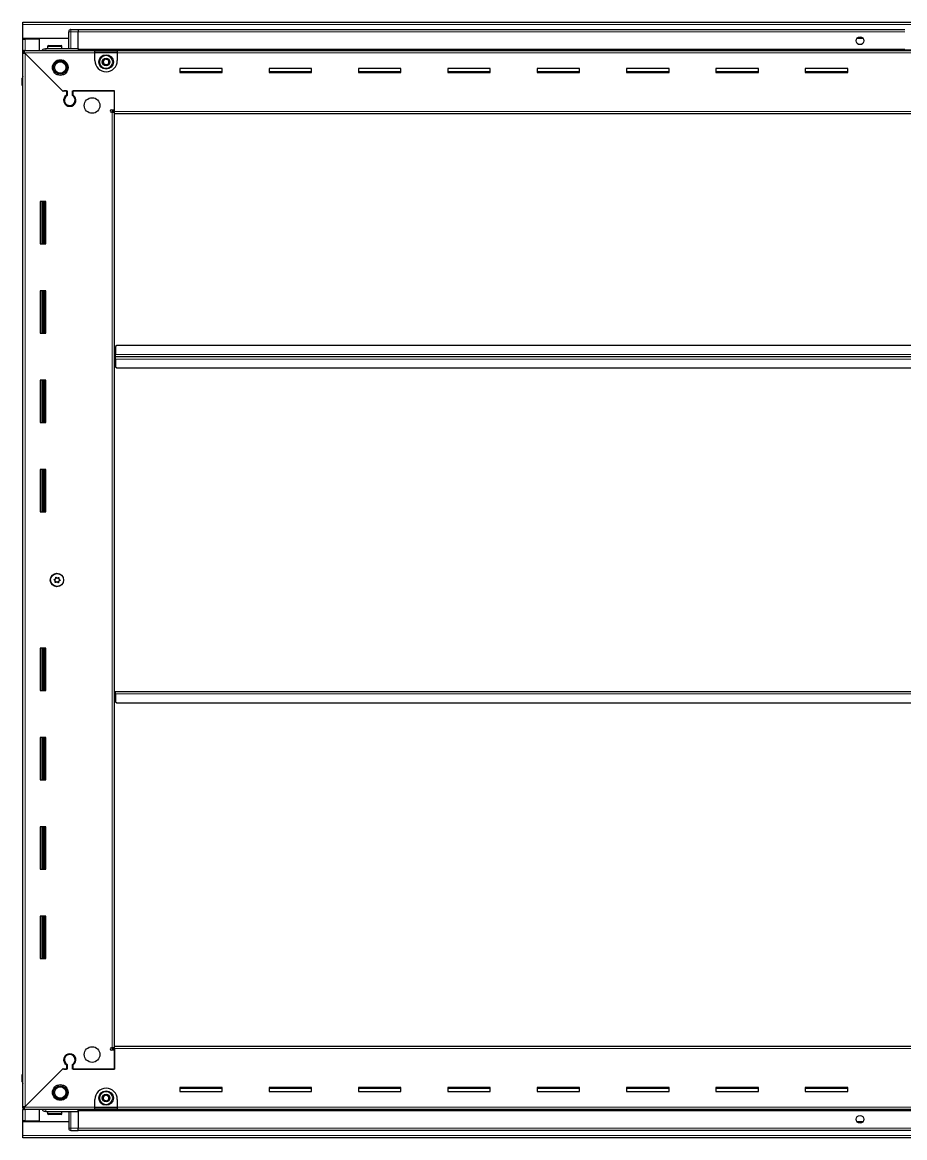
# Model space of a CAD drawing. Header units: millimetres. Extents: x 1132 to 7014, y -1294 to 2169.
# Drawn here: x 5339 to 6129, y 948 to 1947 of the extents above; entities that cross this region are included whole.
import ezdxf

# ---------------------------------------------------------------- set-up
doc = ezdxf.new("R2010")
doc.units = ezdxf.units.MM

msp = doc.modelspace()

# ---------------------------------------------------------------- linework, layer by layer
at = {"color": 7, "linetype": 'Continuous', "lineweight": 25}
for p, q in [((5339.14, 1946.6), (6938.14, 1946.6)), ((5339.14, 1944.5), (5339.14, 1946.6)), ((5339.14, 1932.1), (5339.14, 1944.5)), ((5380.14, 1923.1), (5380.14, 1938.1)), ((5380.81, 1939.6), (5380.81, 1939.6)), ((5382.14, 1940.1), (5388.64, 1940.1)), ((5382.14, 1940.1), (5388.64, 1940.1)), ((5388.64, 1940.1), (5388.64, 1940.1)), ((5388.64, 1940.1), (5388.64, 1940.1)), ((5388.64, 1940.1), (5388.64, 1938.1)), ((6128.64, 1939.95), (5388.64, 1939.95)), ((5388.64, 1923.1), (5388.64, 1938.1)), ((5380.14, 1932.1), (5339.14, 1932.1)), ((5339.14, 1931.6), (5339.14, 1932.1)), ((5339.14, 1931.6), (5341.24, 1931.6)), ((5339.14, 1921.35), (5339.14, 1931.6)), ((5340.64, 1931.6), (5340.64, 1932.1)), ((5354.14, 1931.6), (5341.24, 1931.6)), ((5354.14, 1921.35), (5354.14, 1931.6)), ((6091.51, 1932.1), (6085.76, 1932.1)), ((5339.14, 1919.85), (5339.14, 1921.35)), ((5339.14, 1921.35), (5340.14, 1921.35)), ((5339.14, 1919.35), (5339.14, 1919.85)), ((5339.14, 1919.85), (5340.14, 1919.85)), ((5339.14, 974.85), (5339.14, 1919.35)), ((5340.64, 1919.35), (5339.14, 1919.35)), ((5340.14, 1919.85), (5340.14, 1921.35)), ((5340.14, 1921.35), (5403.64, 1921.35)), ((5340.74, 1919.25), (5374.64, 1885.35)), ((5375.34, 1884.65), (5341.24, 1918.75)), ((5359.64, 1923.1), (5388.64, 1923.1)), ((5361.14, 1925), (5361.14, 1923.1)), ((5361.94, 1925.8), (5373.34, 1925.8)), ((5374.14, 1923.1), (5374.14, 1925)), ((5388.64, 1923.1), (5388.64, 1922.6)), ((5388.64, 1921.95), (6888.64, 1921.95)), ((5403.64, 1919.25), (5403.64, 1921.35)), ((5403.64, 1921.35), (5423.64, 1921.35)), ((5403.64, 1919.85), (5423.64, 1919.85)), ((5403.64, 1912.35), (5403.64, 1919.25)), ((5423.64, 1921.35), (6853.64, 1921.35)), ((5423.64, 1921.35), (5423.64, 1919.25)), ((5423.64, 1919.25), (5423.64, 1912.35)), ((5517.64, 1905.1), (5479.64, 1905.1)), ((5479.64, 1905.1), (5479.64, 1901.6)), ((5517.64, 1902.35), (5479.64, 1902.35)), ((5479.64, 1901.6), (5517.64, 1901.6)), ((5517.64, 1901.6), (5517.64, 1905.1)), ((5597.64, 1905.1), (5559.64, 1905.1)), ((5559.64, 1905.1), (5559.64, 1901.6)), ((5597.64, 1902.35), (5559.64, 1902.35)), ((5559.64, 1901.6), (5597.64, 1901.6)), ((5597.64, 1901.6), (5597.64, 1905.1)), ((5677.64, 1905.1), (5639.64, 1905.1)), ((5639.64, 1905.1), (5639.64, 1901.6)), ((5677.64, 1902.35), (5639.64, 1902.35)), ((5639.64, 1901.6), (5677.64, 1901.6)), ((5677.64, 1901.6), (5677.64, 1905.1)), ((5757.64, 1905.1), (5719.64, 1905.1)), ((5719.64, 1905.1), (5719.64, 1901.6)), ((5757.64, 1902.35), (5719.64, 1902.35)), ((5719.64, 1901.6), (5757.64, 1901.6)), ((5757.64, 1901.6), (5757.64, 1905.1)), ((5837.64, 1905.1), (5799.64, 1905.1)), ((5799.64, 1905.1), (5799.64, 1901.6)), ((5837.64, 1902.35), (5799.64, 1902.35)), ((5799.64, 1901.6), (5837.64, 1901.6)), ((5837.64, 1901.6), (5837.64, 1905.1)), ((5917.64, 1905.1), (5879.64, 1905.1)), ((5879.64, 1905.1), (5879.64, 1901.6)), ((5917.64, 1902.35), (5879.64, 1902.35)), ((5879.64, 1901.6), (5917.64, 1901.6)), ((5917.64, 1901.6), (5917.64, 1905.1)), ((5997.64, 1905.1), (5959.64, 1905.1)), ((5959.64, 1905.1), (5959.64, 1901.6)), ((5997.64, 1902.35), (5959.64, 1902.35)), ((5959.64, 1901.6), (5997.64, 1901.6)), ((5997.64, 1901.6), (5997.64, 1905.1)), ((6077.64, 1905.1), (6039.64, 1905.1)), ((6039.64, 1905.1), (6039.64, 1901.6)), ((6077.64, 1902.35), (6039.64, 1902.35)), ((6039.64, 1901.6), (6077.64, 1901.6)), ((6077.64, 1901.6), (6077.64, 1905.1)), ((5338.64, 1896.6), (5338.64, 1890.1)), ((5338.64, 1890.1), (5338.64, 1896.6)), ((5338.64, 1890.1), (5338.64, 1890.1)), ((5339.14, 1890.1), (5338.64, 1890.1)), ((5338.79, 1890.1), (5338.79, 1004.1)), ((5374.64, 1885.35), (5378.84, 1885.35)), ((5376.04, 1885.35), (5375.34, 1884.65)), ((5378.14, 1885.35), (5376.04, 1885.35)), ((5378.14, 1885.35), (5378.14, 1881.46)), ((5378.84, 1885.35), (5378.84, 1881.07)), ((5383.44, 1885.35), (5421.14, 1885.35)), ((5383.44, 1881.07), (5383.44, 1885.35)), ((5384.14, 1881.46), (5384.14, 1885.35)), ((5421.14, 1885.35), (5384.14, 1885.35)), ((5421.14, 1866.7), (5421.14, 1885.35)), ((5421.14, 1868.1), (5421.14, 1885.35)), ((5379.14, 1872.49), (5379.14, 1871.73)), ((5418.29, 1868.1), (5421.14, 1868.1)), ((5419.04, 1866.1), (5418.29, 1866.1)), ((5419.04, 1866.1), (5421.14, 1866.1)), ((5421.14, 1867.1), (5419.14, 1867.1)), ((5419.14, 1867.1), (5419.14, 1866.1)), ((5421.14, 1864.6), (5421.14, 1866.7)), ((6856.14, 1864.6), (5421.14, 1864.6)), ((5421.14, 1029.6), (5421.14, 1864.6)), ((5359.64, 1786.1), (5354.64, 1786.1)), ((5354.64, 1786.1), (5354.64, 1748.1)), ((5356.79, 1748.1), (5356.79, 1786.1)), ((5358.58, 1748.1), (5358.58, 1786.1)), ((5358.61, 1748.1), (5358.61, 1786.1)), ((5359.64, 1748.1), (5359.64, 1786.1)), ((5354.64, 1748.1), (5359.64, 1748.1)), ((5359.64, 1706.1), (5354.64, 1706.1)), ((5354.64, 1706.1), (5354.64, 1668.1)), ((5356.79, 1668.1), (5356.79, 1706.1)), ((5358.58, 1668.1), (5358.58, 1706.1)), ((5358.61, 1668.1), (5358.61, 1706.1)), ((5359.64, 1668.1), (5359.64, 1706.1)), ((5354.64, 1668.1), (5359.64, 1668.1)), ((5422.14, 1649.95), (5421.89, 1649.95)), ((5421.89, 1649.95), (5421.89, 1647.1)), ((5423.14, 1657.1), (5422.14, 1656.1)), ((5422.14, 1656.1), (5422.14, 1649.2)), ((5422.14, 1647.1), (5422.14, 1649.2)), ((6854.14, 1657.1), (5423.14, 1657.1)), ((5421.89, 1647.1), (5421.14, 1647.1)), ((5421.89, 1647.1), (5421.89, 1644.25)), ((5421.89, 1644.25), (5422.14, 1644.25)), ((5422.14, 1645), (5422.14, 1647.1)), ((6855.14, 1647.1), (5422.14, 1647.1)), ((5422.14, 1645), (5422.14, 1638.1)), ((5422.14, 1638.1), (5423.14, 1637.1)), ((5423.14, 1637.1), (6854.14, 1637.1)), ((5359.64, 1626.1), (5354.64, 1626.1)), ((5354.64, 1626.1), (5354.64, 1588.1)), ((5356.79, 1588.1), (5356.79, 1626.1)), ((5358.58, 1588.1), (5358.58, 1626.1)), ((5358.61, 1588.1), (5358.61, 1626.1)), ((5359.64, 1588.1), (5359.64, 1626.1)), ((5354.64, 1588.1), (5359.64, 1588.1)), ((5359.64, 1546.1), (5354.64, 1546.1)), ((5354.64, 1546.1), (5354.64, 1508.1)), ((5356.79, 1508.1), (5356.79, 1546.1)), ((5358.58, 1508.1), (5358.58, 1546.1)), ((5358.61, 1508.1), (5358.61, 1546.1)), ((5359.64, 1508.1), (5359.64, 1546.1)), ((5354.64, 1508.1), (5359.64, 1508.1)), ((5359.64, 1386.1), (5354.64, 1386.1)), ((5354.64, 1386.1), (5354.64, 1348.1)), ((5356.79, 1348.1), (5356.79, 1386.1)), ((5358.58, 1348.1), (5358.58, 1386.1)), ((5358.61, 1348.1), (5358.61, 1386.1)), ((5359.64, 1348.1), (5359.64, 1386.1)), ((5354.64, 1348.1), (5359.64, 1348.1)), ((5421.14, 1347.1), (5421.89, 1347.1)), ((5421.89, 1347.1), (5421.89, 1344.25)), ((5421.89, 1344.25), (5422.14, 1344.25)), ((5422.14, 1345), (5422.14, 1347.1)), ((5422.14, 1347.1), (6855.14, 1347.1)), ((5422.14, 1345), (5422.14, 1338.1)), ((5422.14, 1338.1), (5423.14, 1337.1)), ((5423.14, 1337.1), (6854.14, 1337.1)), ((5359.64, 1306.1), (5354.64, 1306.1)), ((5354.64, 1306.1), (5354.64, 1268.1)), ((5356.79, 1268.1), (5356.79, 1306.1)), ((5358.58, 1268.1), (5358.58, 1306.1)), ((5358.61, 1268.1), (5358.61, 1306.1)), ((5359.64, 1268.1), (5359.64, 1306.1)), ((5354.64, 1268.1), (5359.64, 1268.1)), ((5359.64, 1226.1), (5354.64, 1226.1)), ((5354.64, 1226.1), (5354.64, 1188.1)), ((5356.79, 1188.1), (5356.79, 1226.1)), ((5358.58, 1188.1), (5358.58, 1226.1)), ((5358.61, 1188.1), (5358.61, 1226.1)), ((5359.64, 1188.1), (5359.64, 1226.1)), ((5354.64, 1188.1), (5359.64, 1188.1)), ((5359.64, 1146.1), (5354.64, 1146.1)), ((5354.64, 1146.1), (5354.64, 1108.1)), ((5356.79, 1108.1), (5356.79, 1146.1)), ((5358.58, 1108.1), (5358.58, 1146.1)), ((5358.61, 1108.1), (5358.61, 1146.1)), ((5359.64, 1108.1), (5359.64, 1146.1)), ((5354.64, 1108.1), (5359.64, 1108.1)), ((5421.14, 1027.5), (5421.14, 1029.6)), ((5421.14, 1029.6), (6856.14, 1029.6)), ((5379.14, 1022.48), (5379.14, 1021.72)), ((5418.29, 1028.1), (5419.04, 1028.1)), ((5421.14, 1026.1), (5418.29, 1026.1)), ((5421.14, 1028.1), (5419.04, 1028.1)), ((5419.14, 1028.1), (5419.14, 1027.1)), ((5419.14, 1027.1), (5421.14, 1027.1)), ((5421.14, 1027.5), (5421.14, 1008.85)), ((5421.14, 1008.85), (5421.14, 1026.1)), ((5341.24, 975.45), (5375.34, 1009.55)), ((5375.34, 1009.55), (5376.04, 1008.85)), ((5378.14, 1012.74), (5378.14, 1008.85)), ((5378.84, 1013.14), (5378.84, 1008.85)), ((5383.44, 1008.85), (5383.44, 1013.14)), ((5384.14, 1008.85), (5384.14, 1012.74)), ((5338.64, 1004.1), (5338.64, 1004.1)), ((5338.64, 997.6), (5338.64, 1004.1)), ((5338.64, 1004.1), (5338.64, 1004.1)), ((5338.64, 1004.1), (5338.64, 997.6)), ((5339.14, 1004.1), (5338.64, 1004.1)), ((5374.64, 1008.85), (5340.74, 974.95)), ((5378.84, 1008.85), (5374.64, 1008.85)), ((5376.04, 1008.85), (5378.14, 1008.85)), ((5421.14, 1008.85), (5383.44, 1008.85)), ((5384.14, 1008.85), (5421.14, 1008.85)), ((5339.14, 996.28), (5339.14, 996.28)), ((5517.64, 992.6), (5479.64, 992.6)), ((5479.64, 992.6), (5479.64, 989.1)), ((5479.64, 991.85), (5517.64, 991.85)), ((5479.64, 989.1), (5517.64, 989.1)), ((5517.64, 989.1), (5517.64, 992.6)), ((5597.64, 992.6), (5559.64, 992.6)), ((5559.64, 992.6), (5559.64, 989.1)), ((5559.64, 991.85), (5597.64, 991.85)), ((5559.64, 989.1), (5597.64, 989.1)), ((5597.64, 989.1), (5597.64, 992.6)), ((5677.64, 992.6), (5639.64, 992.6)), ((5639.64, 992.6), (5639.64, 989.1)), ((5639.64, 991.85), (5677.64, 991.85)), ((5639.64, 989.1), (5677.64, 989.1)), ((5677.64, 989.1), (5677.64, 992.6)), ((5757.64, 992.6), (5719.64, 992.6)), ((5719.64, 992.6), (5719.64, 989.1)), ((5719.64, 991.85), (5757.64, 991.85)), ((5719.64, 989.1), (5757.64, 989.1)), ((5757.64, 989.1), (5757.64, 992.6)), ((5837.64, 992.6), (5799.64, 992.6)), ((5799.64, 992.6), (5799.64, 989.1)), ((5799.64, 991.85), (5837.64, 991.85)), ((5799.64, 989.1), (5837.64, 989.1)), ((5837.64, 989.1), (5837.64, 992.6)), ((5917.64, 992.6), (5879.64, 992.6)), ((5879.64, 992.6), (5879.64, 989.1)), ((5879.64, 991.85), (5917.64, 991.85)), ((5879.64, 989.1), (5917.64, 989.1)), ((5917.64, 989.1), (5917.64, 992.6)), ((5997.64, 992.6), (5959.64, 992.6)), ((5959.64, 992.6), (5959.64, 989.1)), ((5959.64, 991.85), (5997.64, 991.85)), ((5959.64, 989.1), (5997.64, 989.1)), ((5997.64, 989.1), (5997.64, 992.6)), ((6077.64, 992.6), (6039.64, 992.6)), ((6039.64, 992.6), (6039.64, 989.1)), ((6039.64, 991.85), (6077.64, 991.85)), ((6039.64, 989.1), (6077.64, 989.1)), ((6077.64, 989.1), (6077.64, 992.6)), ((5403.64, 974.95), (5403.64, 981.85)), ((5423.64, 981.85), (5423.64, 974.95)), ((5339.14, 974.35), (5339.14, 974.85)), ((5340.64, 974.85), (5339.14, 974.85)), ((5339.14, 974.35), (5339.14, 972.85)), ((5340.14, 974.35), (5339.14, 974.35)), ((5339.14, 962.6), (5339.14, 972.85)), ((5340.14, 972.85), (5339.14, 972.85)), ((5340.14, 974.35), (5340.14, 972.85)), ((5403.64, 972.85), (5340.14, 972.85)), ((5354.14, 962.6), (5354.14, 972.85)), ((5359.64, 971.1), (5388.64, 971.1)), ((5361.14, 971.1), (5361.14, 969.2)), ((5374.14, 969.2), (5374.14, 971.1)), ((5380.14, 971.1), (5380.14, 956.1)), ((6888.64, 972.25), (5388.64, 972.25)), ((5388.64, 971.1), (5388.64, 971.6)), ((5388.64, 971.1), (5388.64, 956.1)), ((5403.64, 972.85), (5403.64, 974.95)), ((5423.64, 974.35), (5403.64, 974.35)), ((5423.64, 972.85), (5403.64, 972.85)), ((5423.64, 974.95), (5423.64, 972.85)), ((6853.64, 972.85), (5423.64, 972.85)), ((5341.24, 962.6), (5339.14, 962.6)), ((5339.14, 962.1), (5339.14, 962.6)), ((5339.14, 949.7), (5339.14, 962.1)), ((5339.14, 962.1), (5380.14, 962.1)), ((5340.64, 962.1), (5340.64, 962.6)), ((5341.24, 962.6), (5354.14, 962.6)), ((5365.71, 968.4), (5361.94, 968.4)), ((5373.34, 968.4), (5365.71, 968.4)), ((6085.76, 962.1), (6091.51, 962.1)), ((5339.14, 947.6), (5339.14, 949.7)), ((5380.14, 956.1), (5380.14, 956.1)), ((5382.14, 954.1), (5388.64, 954.1)), ((5382.14, 954.1), (5388.64, 954.1)), ((5388.64, 954.1), (5388.64, 956.1)), ((5388.64, 954.25), (6888.64, 954.25)), ((5388.64, 954.1), (5388.64, 954.1)), ((6938.14, 947.6), (5339.14, 947.6))]:
    msp.add_line(p, q, dxfattribs=at)
at = {"color": 8, "linetype": 'Continuous', "lineweight": 18}
for p, q in [((6938.14, 1944.5), (5339.14, 1944.5)), ((5380.14, 1938.1), (5382.14, 1938.1)), ((5382.14, 1940.1), (5382.14, 1938.1)), ((5382.14, 1938.1), (5382.14, 1923.1)), ((5388.64, 1938.1), (5382.14, 1938.1)), ((5341.24, 1931.6), (5341.24, 1932.1)), ((5341.24, 1921.35), (5341.24, 1931.6)), ((6128.64, 1937.95), (5388.64, 1937.95)), ((5403.64, 1919.25), (5340.74, 1919.25)), ((5341.24, 1918.75), (5341.24, 975.45)), ((5361.14, 1925), (5374.14, 1925)), ((6128.64, 1922.6), (5388.64, 1922.6)), ((6888.64, 1921.37), (5388.64, 1921.37)), ((5403.64, 1919.25), (5423.64, 1919.25)), ((6853.64, 1919.25), (5423.64, 1919.25)), ((5339.14, 1896.6), (5338.64, 1896.6)), ((5419.04, 1028.1), (5419.04, 1866.1)), ((5421.14, 1866.7), (6856.14, 1866.7)), ((5356.14, 1786.1), (5356.14, 1748.1)), ((5357.37, 1786.1), (5357.37, 1748.1)), ((5356.14, 1706.1), (5356.14, 1668.1)), ((5357.37, 1706.1), (5357.37, 1668.1)), ((6855.14, 1649.2), (5422.14, 1649.2)), ((5422.14, 1645), (6855.14, 1645)), ((5356.14, 1626.1), (5356.14, 1588.1)), ((5357.37, 1626.1), (5357.37, 1588.1)), ((5356.14, 1546.1), (5356.14, 1508.1)), ((5357.37, 1546.1), (5357.37, 1508.1)), ((5356.14, 1386.1), (5356.14, 1348.1)), ((5357.37, 1386.1), (5357.37, 1348.1)), ((5422.14, 1345), (6855.14, 1345)), ((5356.14, 1306.1), (5356.14, 1268.1)), ((5357.37, 1306.1), (5357.37, 1268.1)), ((5356.14, 1226.1), (5356.14, 1188.1)), ((5357.37, 1226.1), (5357.37, 1188.1)), ((5356.14, 1146.1), (5356.14, 1108.1)), ((5357.37, 1146.1), (5357.37, 1108.1)), ((6856.14, 1027.5), (5421.14, 1027.5)), ((5339.14, 997.6), (5338.64, 997.6)), ((5340.74, 974.95), (5403.64, 974.95)), ((5341.24, 962.6), (5341.24, 972.85)), ((5365.44, 969.2), (5361.14, 969.2)), ((5374.14, 969.2), (5365.44, 969.2)), ((5382.14, 956.1), (5382.14, 971.1)), ((5388.64, 972.84), (6888.64, 972.84)), ((5388.64, 971.6), (6888.64, 971.6)), ((5423.64, 974.95), (5403.64, 974.95)), ((5423.64, 974.95), (6853.64, 974.95)), ((5341.24, 962.1), (5341.24, 962.6)), ((6938.14, 949.7), (5339.14, 949.7)), ((5380.14, 956.1), (5382.14, 956.1)), ((5382.14, 954.1), (5382.14, 956.1)), ((5388.64, 956.1), (5382.14, 956.1)), ((5388.64, 956.25), (6888.64, 956.25))]:
    msp.add_line(p, q, dxfattribs=at)
at = {"color": 7, "linetype": 'Continuous', "lineweight": 25}
for centre, radius in [((6088.64, 1930.1), 3.5), ((5372.64, 1906.1), 7), ((5372.64, 1906.1), 6.03), ((5372.64, 1906.1), 5.1), ((5413.64, 1911.1), 6.5), ((5413.64, 1911.1), 3.46), ((5401.14, 1872.1), 7), ((5369.64, 1447.1), 6), ((5369.79, 1447.1), 5.79), ((5369.79, 1447.1), 1.85), ((5401.14, 1022.1), 7), ((5372.64, 988.1), 7), ((5372.64, 988.1), 6.03), ((5372.64, 988.1), 5.1), ((5413.64, 983.1), 6.5), ((5413.64, 983.1), 3.46), ((6088.64, 964.1), 3.5)]:
    msp.add_circle(centre, radius, dxfattribs=at)
at = {"color": 8, "linetype": 'Continuous', "lineweight": 18}
for centre in [(5413.64, 1911.1), (5413.64, 983.1)]:
    msp.add_circle(centre, 5.7, dxfattribs=at)
at = {"color": 7, "linetype": 'Continuous', "lineweight": 25}
for centre, radius, start, end in [((5382.14, 1938.1), 2, 90, 180), ((5382.14, 1938.1), 2, 123.94202, 131.40962), ((5382.14, 1938.1), 2, 90, 108.58003), ((5361.94, 1925), 0.8, 90, 180), ((5373.34, 1925), 0.8, 0, 90), ((5379.94, 1923.3), 0.2, 270, 0), ((5413.64, 1912.35), 10, 180, 270), ((5413.64, 1911.1), 2.5, 134.01559, 194.01559), ((5413.64, 1911.1), 2.5, 194.01559, 254.01559), ((5413.64, 1911.1), 2.5, 74.01559, 134.01559), ((5413.64, 1911.1), 2.5, 254.01559, 314.01559), ((5413.64, 1912.35), 10, 270, 0), ((5413.64, 1911.1), 2.5, 14.01559, 74.01559), ((5413.64, 1911.1), 2.5, 314.01559, 14.01559), ((5340.64, 1896.6), 2, 138.57492, 180), ((5340.64, 1896.6), 2, 138.59038, 180), ((5381.14, 1876.85), 5.5, 123.05573, 56.94427), ((5381.14, 1876.85), 4.8, 118.63099, 61.36901), ((5418.29, 1867.1), 1, 90, 270), ((5381.14, 1017.35), 5.5, 303.05573, 236.94427), ((5381.14, 1017.35), 4.8, 298.63099, 241.36901), ((5418.29, 1027.1), 1, 90, 270), ((5340.64, 997.6), 2, 180, 221.39416), ((5413.64, 981.85), 10, 90, 180), ((5413.64, 981.85), 10, 0, 90), ((5413.64, 983.1), 2.5, 127.47401, 187.47401), ((5413.64, 983.1), 2.5, 187.47401, 247.47401), ((5413.64, 983.1), 2.5, 67.47401, 127.47401), ((5413.64, 983.1), 2.5, 247.47401, 307.47401), ((5413.64, 983.1), 2.5, 7.47401, 67.47401), ((5413.64, 983.1), 2.5, 307.47401, 7.47401), ((5361.94, 969.2), 0.8, 180, 270), ((5373.34, 969.2), 0.8, 270, 360), ((5379.94, 970.9), 0.2, 0, 90), ((5382.14, 956.1), 2, 180, 270)]:
    msp.add_arc(centre, radius, start, end, dxfattribs=at)
for points, knots in [([(5339.14, 1919.35), (5339.16, 1919.31), (5339.21, 1919.22), (5339.61, 1919.09), (5340.17, 1918.95), (5340.75, 1918.84), (5341.11, 1918.78), (5341.24, 1918.75)], [0, 0, 0, 0, 0.230255, 0.448522, 0.666786, 0.88505, 1, 1, 1, 1]), ([(5340.74, 1919.25), (5340.69, 1919.51), (5340.6, 1920), (5340.47, 1920.64), (5340.34, 1921.11), (5340.23, 1921.33), (5340.16, 1921.35), (5340.14, 1921.35)], [0, 0, 0, 0, 0.230255, 0.448522, 0.666786, 0.88505, 1, 1, 1, 1]), ([(5356.42, 1921.35), (5356.54, 1921.55), (5356.93, 1922.2), (5358.08, 1922.91), (5359.12, 1923.04), (5359.64, 1923.1)], [0, 0, 0, 0, 0.18225, 0.591125, 1, 1, 1, 1]), ([(5388.64, 1923.1), (5388.64, 1923.07), (5388.64, 1922.99), (5388.64, 1922.37), (5388.64, 1921.79), (5388.64, 1921.4), (5388.64, 1921.37)], [0, 0, 0, 0, 0.324279, 0.648558, 0.972836, 1, 1, 1, 1]), ([(5410.86, 1911.9), (5411.23, 1912.26), (5411.93, 1912.93), (5412.62, 1913.59), (5412.94, 1913.91)], [0, 0, 0, 0, 0.5346859, 1, 1, 1, 1]), ([(5411.56, 1909.1), (5411.48, 1909.43), (5411.28, 1910.23), (5411.04, 1911.2), (5410.89, 1911.78), (5410.86, 1911.9)], [0, 0, 0, 0, 0.362901, 0.866875, 1, 1, 1, 1]), ([(5414.34, 1908.3), (5413.84, 1908.45), (5412.91, 1908.71), (5411.99, 1908.98), (5411.56, 1909.1)], [0, 0, 0, 0, 0.534686, 1, 1, 1, 1]), ([(5412.94, 1913.91), (5413.43, 1913.76), (5414.36, 1913.5), (5415.28, 1913.23), (5415.71, 1913.11)], [0, 0, 0, 0, 0.534686, 1, 1, 1, 1]), ([(5416.41, 1910.31), (5416.04, 1909.95), (5415.35, 1909.28), (5414.66, 1908.61), (5414.34, 1908.3)], [0, 0, 0, 0, 0.534686, 1, 1, 1, 1]), ([(5415.71, 1913.11), (5415.74, 1912.99), (5415.89, 1912.41), (5416.13, 1911.44), (5416.33, 1910.64), (5416.41, 1910.31)], [0, 0, 0, 0, 0.1331247, 0.6370994, 1, 1, 1, 1]), ([(5371.42, 1449.38), (5371.41, 1449.38), (5371.39, 1449.39), (5371.33, 1449.39), (5371.19, 1449.35), (5370.84, 1449.18), (5370.36, 1448.93), (5369.73, 1448.97), (5369.29, 1449.25), (5368.98, 1449.49), (5368.79, 1449.63), (5368.7, 1449.66), (5368.66, 1449.67), (5368.63, 1449.65), (5368.6, 1449.63), (5368.57, 1449.57), (5368.52, 1449.31), (5368.52, 1448.83), (5368.35, 1448.14), (5367.75, 1447.76), (5367.3, 1447.6), (5367.06, 1447.48), (5367.01, 1447.42), (5367, 1447.4), (5367, 1447.36), (5367.01, 1447.33), (5367.04, 1447.3), (5367.1, 1447.24), (5367.28, 1447.1), (5367.6, 1446.9), (5368, 1446.57), (5368.23, 1445.98), (5368.15, 1445.44), (5368.1, 1445.06), (5368.11, 1444.91), (5368.13, 1444.85), (5368.15, 1444.83), (5368.19, 1444.82), (5368.24, 1444.82), (5368.38, 1444.86), (5368.73, 1445.03), (5369.21, 1445.27), (5369.84, 1445.24), (5370.28, 1444.96), (5370.59, 1444.72), (5370.78, 1444.58), (5370.87, 1444.55), (5370.91, 1444.54), (5370.95, 1444.55), (5370.97, 1444.58), (5371, 1444.64), (5371.05, 1444.9), (5371.05, 1445.38), (5371.23, 1446.07), (5371.83, 1446.45), (5372.28, 1446.61), (5372.51, 1446.73), (5372.56, 1446.78), (5372.57, 1446.81), (5372.57, 1446.85), (5372.56, 1446.88), (5372.53, 1446.91), (5372.48, 1446.97), (5372.3, 1447.11), (5371.97, 1447.31), (5371.58, 1447.64), (5371.34, 1448.23), (5371.42, 1448.77), (5371.47, 1449.15), (5371.47, 1449.3), (5371.44, 1449.36), (5371.43, 1449.37), (5371.42, 1449.38)], [0, 0, 0, 0, 0.002009, 0.00442, 0.009365, 0.025528, 0.067705, 0.095786, 0.124646, 0.150342, 0.160519, 0.163394, 0.165697, 0.167245, 0.168874, 0.17077, 0.178606, 0.211994, 0.249994, 0.287995, 0.321383, 0.329219, 0.331115, 0.332744, 0.334292, 0.336217, 0.338535, 0.341318, 0.349662, 0.375358, 0.404217, 0.432298, 0.474475, 0.490639, 0.496669, 0.49844, 0.5, 0.502009, 0.50442, 0.509365, 0.525528, 0.567705, 0.595786, 0.624646, 0.650342, 0.660519, 0.663394, 0.665697, 0.667245, 0.668874, 0.67077, 0.678606, 0.711994, 0.749994, 0.787995, 0.821383, 0.829219, 0.831115, 0.832744, 0.834292, 0.836217, 0.838535, 0.841318, 0.849662, 0.875358, 0.904217, 0.932298, 0.974475, 0.990639, 0.996669, 0.99844, 1, 1, 1, 1]), ([(5410.97, 984.21), (5411.07, 984.29), (5411.54, 984.65), (5412.33, 985.26), (5412.99, 985.76), (5413.26, 985.97)], [0, 0, 0, 0, 0.133125, 0.637099, 1, 1, 1, 1]), ([(5411.35, 981.35), (5411.28, 981.86), (5411.15, 982.82), (5411.03, 983.77), (5410.97, 984.21)], [0, 0, 0, 0, 0.534686, 1, 1, 1, 1]), ([(5414.01, 980.24), (5413.54, 980.44), (5412.64, 980.81), (5411.76, 981.18), (5411.35, 981.35)], [0, 0, 0, 0, 0.534686, 1, 1, 1, 1]), ([(5413.26, 985.97), (5413.74, 985.77), (5414.63, 985.4), (5415.51, 985.03), (5415.93, 984.86)], [0, 0, 0, 0, 0.534686, 1, 1, 1, 1]), ([(5416.3, 982), (5416.03, 981.79), (5415.38, 981.29), (5414.59, 980.68), (5414.11, 980.32), (5414.01, 980.24)], [0, 0, 0, 0, 0.362901, 0.866875, 1, 1, 1, 1]), ([(5415.93, 984.86), (5415.99, 984.35), (5416.12, 983.39), (5416.24, 982.44), (5416.3, 982)], [0, 0, 0, 0, 0.5346859, 1, 1, 1, 1]), ([(5341.24, 975.45), (5340.98, 975.41), (5340.49, 975.32), (5339.85, 975.19), (5339.38, 975.05), (5339.16, 974.94), (5339.14, 974.88), (5339.14, 974.85)], [0, 0, 0, 0, 0.2302553, 0.4485219, 0.6667858, 0.8850496, 1, 1, 1, 1]), ([(5340.14, 972.85), (5340.18, 972.88), (5340.27, 972.93), (5340.41, 973.33), (5340.54, 973.88), (5340.65, 974.46), (5340.71, 974.83), (5340.74, 974.95)], [0, 0, 0, 0, 0.230255, 0.448522, 0.666786, 0.88505, 1, 1, 1, 1]), ([(5356.42, 972.85), (5356.54, 972.65), (5356.93, 972.01), (5358.08, 971.3), (5359.12, 971.17), (5359.64, 971.1)], [0, 0, 0, 0, 0.18225, 0.591125, 1, 1, 1, 1]), ([(5388.64, 971.1), (5388.64, 971.14), (5388.64, 971.22), (5388.64, 971.84), (5388.64, 972.4), (5388.64, 972.77), (5388.64, 972.78)], [0, 0, 0, 0, 0.3302662, 0.6605324, 0.9907986, 1, 1, 1, 1])]:
    msp.add_open_spline(points, degree=3, knots=knots, dxfattribs=at)
for points in [[(5340.74, 1919.25), (5340.69, 1919.33), (5340.59, 1919.49), (5340.44, 1919.69), (5340.29, 1919.83), (5340.19, 1919.85), (5340.14, 1919.85)], [(5340.64, 1919.35), (5340.65, 1919.3), (5340.66, 1919.2), (5340.8, 1919.05), (5341, 1918.9), (5341.16, 1918.8), (5341.24, 1918.75)], [(5340.14, 974.35), (5340.19, 974.36), (5340.29, 974.38), (5340.44, 974.52), (5340.59, 974.72), (5340.69, 974.88), (5340.74, 974.95)], [(5341.24, 975.45), (5341.16, 975.4), (5341, 975.3), (5340.8, 975.15), (5340.66, 975), (5340.65, 974.9), (5340.64, 974.85)]]:
    msp.add_open_spline(points, degree=3, dxfattribs=at)
at = {"color": 8, "linetype": 'Continuous', "lineweight": 18}
for points, knots in [([(5359.64, 1923.1), (5359.64, 1923.06), (5359.64, 1922.99), (5359.64, 1922.55), (5359.64, 1922.09), (5359.64, 1921.68), (5359.64, 1921.41), (5359.64, 1921.35)], [0, 0, 0, 0, 0.359753, 0.553414, 0.751185, 0.948956, 1, 1, 1, 1]), ([(5359.64, 971.1), (5359.64, 971.15), (5359.64, 971.22), (5359.64, 971.66), (5359.64, 972.11), (5359.64, 972.53), (5359.64, 972.8), (5359.64, 972.85)], [0, 0, 0, 0, 0.3597529, 0.5534142, 0.7511852, 0.9489563, 1, 1, 1, 1])]:
    msp.add_open_spline(points, degree=3, knots=knots, dxfattribs=at)

doc.saveas('drawing.dxf')
